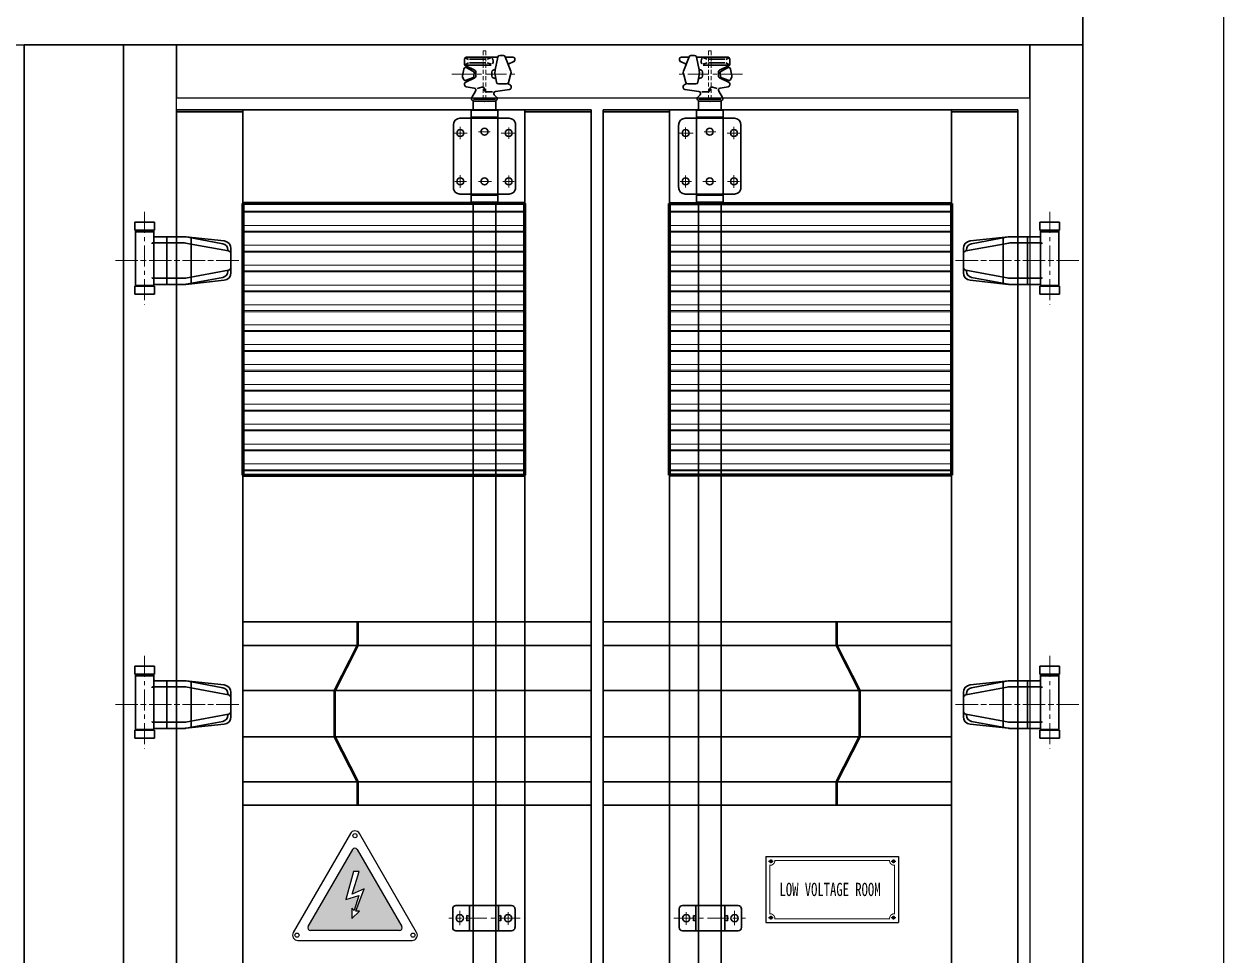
# Model space of a CAD drawing. Header units: millimetres. Extents: x 0 to 87554, y -20854 to 20404.
# Drawn here: x 39516 to 41327, y -4346 to -2939 of the extents above; entities that cross this region are included whole.
import ezdxf

# ---------------------------------------------------------------- set-up
doc = ezdxf.new("R2010")
doc.units = ezdxf.units.MM
for name, pattern in [('CENTER', [50.8, 31.75, -6.35, 6.35, -6.35]), ('G', [2, 1.25, -0.25, 0.25, -0.25]), ('HIDDEN', [9.525, 6.35, -3.175])]:
    doc.linetypes.add(name, pattern=pattern)
doc.layers.get('0').update_dxf_attribs({"lineweight": 15})
for name, color, linetype in [('01', 7, 'Continuous'), ('02___PRT_ALL_AXES', 7, 'Continuous'), ('05', 4, 'G'), ('08', 1, 'Continuous')]:
    doc.layers.add(name, color=color, linetype=linetype)
for name, color, linetype, lineweight in [('AM_0', 7, 'Continuous', 30), ('AM_3', 6, 'HIDDEN', 15), ('AM_7', 4, 'CENTER', 15), ('THICK', 7, 'Continuous', 0), ('主体经', 7, 'Continuous', 60)]:
    doc.layers.add(name, color=color, linetype=linetype, lineweight=lineweight)
doc.styles.add('FSDBHZ', font='TXT.SHX', dxfattribs={"width": 0.707, "bigfont": 'HZFS.SHX'})

# ---------------------------------------------------------------- blocks, each defined once
blk = doc.blocks.new('gt55')
at = {"linetype": 'ByBlock'}
h = blk.add_hatch(color=87, dxfattribs=at)
h.dxf.hatch_style = 1
edge = h.paths.add_edge_path()
edge.add_arc((2348.2, -475.8), 4, 30, 150)
edge.add_line((2344.8, -473.8), (2277.7, -590))
edge.add_arc((2281.1, -592), 4, 150, 270)
edge.add_line((2281.1, -596), (2415.3, -596))
edge.add_arc((2415.3, -592), 4, 270, 30)
edge.add_line((2418.8, -590), (2351.7, -473.8))
h.paths.add_polyline_path([(2354.6, -507.2), (2345.9, -507.2), (2334.6, -549.3), (2354.2, -543.4), (2346.8, -565.7), (2343.4, -562.1), (2343.5, -577.7), (2355.2, -566.8), (2349.6, -566.8), (2361.9, -533.2), (2344, -541.3)], flags=16)
at = {"color": 87, "lineweight": -3}
for p, q in [((2078.7, 740.5), (1998.8, 740.5)), ((1998.8, 740.5), (1998.8, -1781.5)), ((2078.7, -1781.5), (2078.7, 740.5)), ((3366.7, 740.5), (2078.7, 740.5)), ((2078.7, 740.5), (2078.7, 660.5)), ((3446.7, 740.5), (3366.7, 740.5)), ((3366.7, 740.5), (3366.7, -1781.5)), ((3366.7, 660.5), (3366.7, 740.5)), ((3446.7, -1781.5), (3446.7, 740.5)), ((2078.7, 660.5), (3366.7, 660.5))]:
    blk.add_line(p, q, dxfattribs=at)
at = {"color": 87, "linetype": 'Continuous'}
for p, q in [((2178.8, 489.4), (2604.7, 489.4)), ((3248.7, 489.4), (2822.8, 489.4)), ((2178.8, 487.8), (2604.7, 487.8)), ((3248.7, 487.8), (2822.8, 487.8)), ((2604.7, 468.1), (2178.8, 468.1)), ((2178.8, 459.4), (2604.7, 459.4)), ((2178.8, 457.8), (2604.7, 457.8)), ((2822.8, 468.1), (3248.7, 468.1)), ((3248.7, 459.4), (2822.8, 459.4)), ((3248.7, 457.8), (2822.8, 457.8)), ((2604.7, 438.1), (2178.8, 438.1)), ((2822.8, 438.1), (3248.7, 438.1)), ((2178.8, 429.4), (2604.7, 429.4)), ((2178.8, 427.8), (2604.7, 427.8)), ((3248.7, 429.4), (2822.8, 429.4)), ((3248.7, 427.8), (2822.8, 427.8)), ((2604.7, 408.1), (2178.8, 408.1)), ((2178.8, 399.4), (2604.7, 399.4)), ((2822.8, 408.1), (3248.7, 408.1)), ((3248.7, 399.4), (2822.8, 399.4)), ((2178.8, 397.8), (2604.7, 397.8)), ((3248.7, 397.8), (2822.8, 397.8)), ((2604.7, 378.1), (2178.8, 378.1)), ((2178.8, 369.4), (2604.7, 369.4)), ((2178.8, 367.8), (2604.7, 367.8)), ((2822.8, 378.1), (3248.7, 378.1)), ((3248.7, 369.4), (2822.8, 369.4)), ((3248.7, 367.8), (2822.8, 367.8)), ((2604.7, 348.1), (2178.8, 348.1)), ((2822.8, 348.1), (3248.7, 348.1)), ((2178.8, 339.4), (2604.7, 339.4)), ((2178.8, 337.8), (2604.7, 337.8)), ((3248.7, 339.4), (2822.8, 339.4)), ((3248.7, 337.8), (2822.8, 337.8)), ((2604.7, 318.1), (2178.8, 318.1)), ((2178.8, 309.4), (2604.7, 309.4)), ((2822.8, 318.1), (3248.7, 318.1)), ((3248.7, 309.4), (2822.8, 309.4)), ((2178.8, 307.8), (2604.7, 307.8)), ((3248.7, 307.8), (2822.8, 307.8)), ((2604.7, 288.1), (2178.8, 288.1)), ((2178.8, 279.4), (2604.7, 279.4)), ((2178.8, 277.8), (2604.7, 277.8)), ((2822.8, 288.1), (3248.7, 288.1)), ((3248.7, 279.4), (2822.8, 279.4)), ((3248.7, 277.8), (2822.8, 277.8)), ((2604.7, 258.1), (2178.8, 258.1)), ((2822.8, 258.1), (3248.7, 258.1)), ((2178.8, 249.4), (2604.7, 249.4)), ((2178.8, 247.8), (2604.7, 247.8)), ((3248.7, 249.4), (2822.8, 249.4)), ((3248.7, 247.8), (2822.8, 247.8)), ((2604.7, 228.1), (2178.8, 228.1)), ((2178.8, 219.4), (2604.7, 219.4)), ((2178.8, 217.8), (2604.7, 217.8)), ((2822.8, 228.1), (3248.7, 228.1)), ((3248.7, 219.4), (2822.8, 219.4)), ((3248.7, 217.8), (2822.8, 217.8)), ((2604.7, 198.1), (2178.8, 198.1)), ((2178.8, 189.4), (2604.7, 189.4)), ((2178.8, 187.8), (2604.7, 187.8)), ((2822.8, 198.1), (3248.7, 198.1)), ((3248.7, 189.4), (2822.8, 189.4)), ((3248.7, 187.8), (2822.8, 187.8)), ((2604.7, 168.1), (2178.8, 168.1)), ((2822.8, 168.1), (3248.7, 168.1)), ((2178.8, 159.4), (2604.7, 159.4)), ((2178.8, 157.8), (2604.7, 157.8)), ((3248.7, 159.4), (2822.8, 159.4)), ((3248.7, 157.8), (2822.8, 157.8)), ((2604.7, 138.1), (2178.8, 138.1)), ((2178.8, 129.4), (2604.7, 129.4)), ((2178.8, 127.8), (2604.7, 127.8)), ((2822.8, 138.1), (3248.7, 138.1)), ((3248.7, 129.4), (2822.8, 129.4)), ((3248.7, 127.8), (2822.8, 127.8)), ((2604.7, 108.1), (2178.8, 108.1)), ((2178.8, 99.4), (2604.7, 99.4)), ((2178.8, 97.8), (2604.7, 97.8)), ((2822.8, 108.1), (3248.7, 108.1)), ((3248.7, 99.4), (2822.8, 99.4)), ((3248.7, 97.8), (2822.8, 97.8))]:
    blk.add_line(p, q, dxfattribs=at)
at = {"layer": '01', "color": 87}
for p, q in [((2968.5, -484.2), (3168.5, -484.2)), ((2968.5, -484.2), (2968.5, -584.2)), ((3168.5, -484.2), (3168.5, -584.2)), ((2968.5, -584.2), (3168.5, -584.2))]:
    blk.add_line(p, q, dxfattribs=at)
at = {"layer": '01', "color": 87, "const_width": 1.5}
for points in [[(2974.5, -497.7, 0.414214), (2982, -490.2, 0.414214)], [(3155, -490.2, 0.414214), (3162.5, -497.7, 0.414214)], [(2982, -578.2, 0.414214), (2974.5, -570.7, 0.414214)], [(3162.5, -570.7, 0.414214), (3155, -578.2, 0.414214)]]:
    blk.add_lwpolyline(points, format="xyb", dxfattribs=at)
for points in [[(2974.5, -496.9), (2974.5, -571.5)], [(2981.2, -490.2), (3155.7, -490.2)], [(3162.5, -496.9), (3162.5, -571.5)], [(2981.3, -578.2), (3155.6, -578.2)]]:
    blk.add_lwpolyline(points, dxfattribs=at)
at = {"layer": '01', "color": 87, "lineweight": 30}
for centre in [(2976, -491.7), (3161, -491.7), (2976, -576.7), (3161, -576.7)]:
    blk.add_circle(centre, 1.65, dxfattribs=at)
at = {"layer": '02___PRT_ALL_AXES', "color": 87, "linetype": 'Continuous'}
for p, q in [((2341.3, -449.8), (2255.2, -599)), ((2441.3, -599), (2355.2, -449.8)), ((2277.7, -590), (2344.8, -473.8)), ((2351.7, -473.8), (2418.8, -590)), ((2345.9, -507.2), (2334.6, -549.3)), ((2344, -541.3), (2354.6, -507.2)), ((2354.6, -507.2), (2345.9, -507.2)), ((2361.9, -533.2), (2344, -541.3)), ((2349.6, -566.8), (2361.9, -533.2)), ((2334.6, -549.3), (2354.2, -543.4)), ((2354.2, -543.4), (2346.8, -565.7)), ((2346.8, -565.7), (2343.4, -562.1)), ((2343.4, -562.1), (2343.5, -577.7)), ((2343.5, -577.7), (2355.2, -566.8)), ((2355.2, -566.8), (2349.6, -566.8)), ((2415.3, -596), (2281.1, -596)), ((2262.1, -611), (2434.4, -611))]:
    blk.add_line(p, q, dxfattribs=at)
for centre in [(2348.2, -452.9), (2260.7, -603), (2435.7, -603)]:
    blk.add_circle(centre, 3.1, dxfattribs=at)
for centre, radius, start, end in [((2348.2, -453.8), 8, 30, 150), ((2348.2, -475.8), 4, 30, 150), ((2281.1, -592), 4, 150, 270), ((2415.3, -592), 4, 270, 30), ((2262.1, -603), 8, 150, 270), ((2434.4, -603), 8, 270, 30)]:
    blk.add_arc(centre, radius, start, end, dxfattribs=at)
at = {"layer": '05', "color": 87}
for p, q in [((2976, -488.7), (2976, -494.7)), ((3161, -488.7), (3161, -494.7)), ((2979.6, -491.7), (2972.3, -491.7)), ((3164.6, -491.7), (3157.3, -491.7)), ((2979.6, -576.7), (2972.3, -576.7)), ((2976, -573.7), (2976, -579.7)), ((3164.6, -576.7), (3157.3, -576.7)), ((3161, -573.7), (3161, -579.7))]:
    blk.add_line(p, q, dxfattribs=at)
at = {"layer": 'AM_0', "color": 87}
for p, q in [((1848.8, 740.5), (1998.8, 740.5)), ((1848.8, -1781.5), (1848.8, 740.5)), ((1998.8, 740.5), (1998.8, -1781.5)), ((2566.7, 724.5), (2572.2, 724.5)), ((2860.8, 724.5), (2855.3, 724.5)), ((2513.7, 719), (2513.7, 711.4)), ((2519.4, 713.5), (2514.9, 710.7)), ((2529, 702.4), (2515.4, 708.7)), ((2519.6, 718.4), (2515.6, 720.5)), ((2515.8, 710.1), (2553.6, 710.1)), ((2516.2, 721.9), (2563.7, 721.9)), ((2520.9, 718.8), (2545.8, 718.8)), ((2520.9, 713.3), (2545.8, 713.3)), ((2547.5, 718.8), (2553.2, 720.7)), ((2547.7, 713.3), (2554.1, 711.2)), ((2563.7, 722.1), (2559.9, 702.6)), ((2583.6, 700.6), (2574.9, 722.6)), ((2575.2, 721.9), (2586.7, 721.9)), ((2579.3, 711.6), (2587.8, 715.2)), ((2589.7, 718.9), (2589.7, 717.9)), ((2837.8, 718.9), (2837.8, 717.9)), ((2848.2, 711.6), (2839.7, 715.2)), ((2852.3, 721.9), (2840.8, 721.9)), ((2843.9, 700.6), (2852.6, 722.6)), ((2863.8, 722.1), (2867.6, 702.6)), ((2911.3, 721.9), (2863.8, 721.9)), ((2879.8, 713.3), (2873.4, 711.2)), ((2911.7, 710.1), (2873.9, 710.1)), ((2880, 718.8), (2874.3, 720.7)), ((2906.6, 718.8), (2881.7, 718.8)), ((2906.6, 713.3), (2881.7, 713.3)), ((2898.5, 702.4), (2912.1, 708.7)), ((2907.9, 718.4), (2911.9, 720.5)), ((2908.1, 713.5), (2912.6, 710.7)), ((2913.8, 719), (2913.8, 711.4)), ((2512.7, 704), (2510.6, 693.8)), ((2510.7, 692.4), (2512.6, 687.6)), ((2514.5, 686.7), (2525.4, 690.6)), ((2529, 690.7), (2515.4, 684.4)), ((2517.1, 706), (2526.3, 700.9)), ((2527.8, 693.7), (2527.9, 698.4)), ((2530.7, 693.4), (2530.7, 699.6)), ((2554.7, 699.5), (2554.7, 693.6)), ((2556.6, 702.3), (2560.1, 703.8)), ((2560.9, 689), (2556.6, 690.8)), ((2561.8, 684), (2559.8, 695.4)), ((2579.8, 683.7), (2583.7, 697.4)), ((2847.7, 683.7), (2843.8, 697.4)), ((2865.7, 684), (2867.7, 695.4)), ((2866.6, 689), (2870.9, 690.8)), ((2870.9, 702.3), (2867.4, 703.8)), ((2872.8, 699.5), (2872.8, 693.6)), ((2896.8, 693.4), (2896.8, 699.6)), ((2898.5, 690.7), (2912.1, 684.4)), ((2899.7, 693.7), (2899.6, 698.4)), ((2910.4, 706), (2901.2, 700.9)), ((2913, 686.7), (2902.1, 690.6)), ((2914.8, 704), (2916.9, 693.8)), ((2916.8, 692.4), (2914.9, 687.6)), ((2513.7, 681.6), (2513.7, 680.1)), ((2528.2, 675.2), (2516.2, 677.1)), ((2530.3, 670.7), (2524.4, 661.1)), ((2539.9, 676.5), (2532.7, 674.5)), ((2543.7, 673.6), (2543.7, 672.5)), ((2581.6, 673.2), (2560.3, 670.3)), ((2564.7, 681.5), (2576.9, 681.5)), ((2582.3, 680.3), (2579.2, 681.6)), ((2584.2, 677.5), (2584.2, 676.2)), ((2843.3, 677.5), (2843.3, 676.2)), ((2845.2, 680.3), (2848.3, 681.6)), ((2845.9, 673.2), (2867.2, 670.3)), ((2862.8, 681.5), (2850.6, 681.5)), ((2883.8, 673.6), (2883.8, 672.5)), ((2887.6, 676.5), (2894.8, 674.5)), ((2897.2, 670.7), (2903.1, 661.1)), ((2899.3, 675.2), (2911.3, 677.1)), ((2913.8, 681.6), (2913.8, 680.1)), ((2527.7, 655.5), (2525.3, 657)), ((2526.7, 655.5), (2526.7, 642.2)), ((2526.7, 655.5), (2560.7, 655.5)), ((2527, 658.5), (2560.3, 658.5)), ((2546.7, 669.5), (2555.9, 669.5)), ((2562.2, 661.2), (2558.5, 665.3)), ((2561.5, 656.7), (2559.7, 655.5)), ((2560.7, 655.5), (2560.7, 642.2)), ((2865.3, 661.2), (2869, 665.3)), ((2866, 656.7), (2867.8, 655.5)), ((2866.8, 655.5), (2866.8, 642.2)), ((2900.8, 655.5), (2866.8, 655.5)), ((2900.5, 658.5), (2867.2, 658.5)), ((2880.8, 669.5), (2871.6, 669.5)), ((2899.8, 655.5), (2902.2, 657)), ((2900.7, 655.5), (2900.7, 642.2)), ((2078.7, 639.5), (2078.7, 642.5)), ((2078.7, 642.5), (2178.8, 642.5)), ((2178.8, 639.5), (2078.7, 639.5)), ((2078.7, -1679.5), (2078.7, 639.5)), ((2078.7, 639.5), (2178.8, 639.5)), ((2178.8, 642.5), (2178.8, 639.5)), ((2604.7, 642.5), (2178.8, 642.5)), ((2178.8, 642.5), (2178.8, 501.3)), ((2178.8, 639.5), (2178.8, -1679.5)), ((2523.7, 642.2), (2563.7, 642.2)), ((2523.7, 642.2), (2523.7, 631.2)), ((2563.7, 642.2), (2563.7, 631.2)), ((2604.7, 639.5), (2604.7, 642.5)), ((2604.7, 642.5), (2704.7, 642.5)), ((2604.7, 501.3), (2604.7, 642.5)), ((2604.7, 639.5), (2604.7, 642.5)), ((2604.7, 642.5), (2704.7, 642.5)), ((2704.7, 639.5), (2604.7, 639.5)), ((2604.7, -1679.5), (2604.7, 639.5)), ((2604.7, 639.5), (2704.7, 639.5)), ((2704.7, 639.5), (2604.7, 639.5)), ((2704.7, 642.5), (2704.7, 639.5)), ((2704.7, 642.5), (2704.7, 639.5)), ((2704.7, 639.5), (2704.7, -1679.5)), ((2822.8, 642.5), (2722.7, 642.5)), ((2722.7, 642.5), (2722.7, 639.5)), ((2822.8, 642.5), (2722.7, 642.5)), ((2722.7, 642.5), (2722.7, 639.5)), ((2722.7, 639.5), (2822.8, 639.5)), ((2822.8, 639.5), (2722.7, 639.5)), ((2722.7, 639.5), (2722.7, -1679.5)), ((2722.7, 639.5), (2822.8, 639.5)), ((2822.8, 639.5), (2822.8, 642.5)), ((2822.8, 642.5), (3248.7, 642.5)), ((2822.8, 501.3), (2822.8, 642.5)), ((2822.8, 639.5), (2822.8, 642.5)), ((2822.8, -1679.5), (2822.8, 639.5)), ((2903.7, 642.2), (2863.7, 642.2)), ((2863.7, 642.2), (2863.7, 631.2)), ((2903.7, 642.2), (2903.7, 631.2)), ((3348.7, 642.5), (3248.7, 642.5)), ((3248.7, 642.5), (3248.7, 639.5)), ((3248.7, 642.5), (3248.7, 501.3)), ((3248.7, 639.5), (3348.7, 639.5)), ((3348.7, 639.5), (3248.7, 639.5)), ((3248.7, 639.5), (3248.7, -1679.5)), ((3348.7, 639.5), (3348.7, 642.5)), ((3348.7, -1679.5), (3348.7, 639.5)), ((2496.8, 619.7), (2496.8, 525.4)), ((2506.7, 629.7), (2580.7, 629.7)), ((2523.7, 631.2), (2563.7, 631.2)), ((2523.7, 629.7), (2523.7, 515.4)), ((2526.7, 631.2), (2526.7, 629.7)), ((2560.7, 631.2), (2560.7, 629.7)), ((2563.7, 629.7), (2563.7, 515.4)), ((2590.7, 619.7), (2590.7, 525.4)), ((2836.7, 619.7), (2836.7, 525.4)), ((2920.8, 629.7), (2846.8, 629.7)), ((2903.7, 631.2), (2863.7, 631.2)), ((2863.7, 629.7), (2863.7, 515.4)), ((2866.8, 631.2), (2866.8, 629.7)), ((2900.7, 631.2), (2900.7, 629.7)), ((2903.7, 629.7), (2903.7, 515.4)), ((2930.7, 619.7), (2930.7, 525.4)), ((2506.7, 515.4), (2580.7, 515.4)), ((2523.7, 513.9), (2563.7, 513.9)), ((2523.7, 513.9), (2563.7, 513.9)), ((2523.7, 513.9), (2523.7, 502.9)), ((2526.7, 515.4), (2526.7, 513.9)), ((2560.7, 515.4), (2560.7, 513.9)), ((2563.7, 513.9), (2563.7, 502.9)), ((2920.8, 515.4), (2846.8, 515.4)), ((2903.7, 513.9), (2863.7, 513.9)), ((2903.7, 513.9), (2863.7, 513.9)), ((2863.7, 513.9), (2863.7, 502.9)), ((2866.8, 515.4), (2866.8, 513.9)), ((2900.7, 515.4), (2900.7, 513.9)), ((2903.7, 513.9), (2903.7, 502.9)), ((2178.8, 501.3), (2604.7, 501.3)), ((2178.8, 501.3), (2604.7, 501.3)), ((2523.7, 502.9), (2563.7, 502.9)), ((2526.7, 502.9), (2560.7, 502.9)), ((2526.7, -1535.2), (2526.7, 502.9)), ((2560.7, 502.9), (2560.7, -1535.2)), ((3248.7, 501.3), (2822.8, 501.3)), ((3248.7, 501.3), (2822.8, 501.3)), ((2903.7, 502.9), (2863.7, 502.9)), ((2900.7, 502.9), (2866.8, 502.9)), ((2866.8, 502.9), (2866.8, -1535.2)), ((2900.7, -1535.2), (2900.7, 502.9)), ((2015.8, 472.7), (2045.8, 472.7)), ((2015.8, 472.7), (2015.8, 460.7)), ((2045.8, 472.7), (2045.8, 460.7)), ((3411.7, 472.7), (3381.7, 472.7)), ((3381.7, 472.7), (3381.7, 460.7)), ((3411.7, 472.7), (3411.7, 460.7)), ((2015.8, 460.7), (2045.8, 460.7)), ((2015.8, 459.2), (2045.8, 459.2)), ((2015.8, 458.2), (2045.8, 458.2)), ((2016.8, 378.2), (2016.8, 457.2)), ((2044.8, 378.2), (2044.8, 457.2)), ((3411.7, 460.7), (3381.7, 460.7)), ((3411.7, 459.2), (3381.7, 459.2)), ((3411.7, 458.2), (3381.7, 458.2)), ((3382.7, 378.2), (3382.7, 457.2)), ((3410.7, 378.2), (3410.7, 457.2)), ((2043.4, 441.8), (2089.4, 441.8)), ((2044.8, 440.4), (2044.8, 389.6)), ((2046.2, 451), (2090.2, 451)), ((2064.2, 450.5), (2064.2, 379.4)), ((2157.4, 429.5), (2092.7, 441.5)), ((2150.8, 444.7), (2092.9, 450.9)), ((2149, 440.4), (2093.6, 450.7)), ((2101.1, 449.1), (2101.1, 381)), ((3270.1, 429.5), (3334.8, 441.5)), ((3276.7, 444.7), (3334.6, 450.9)), ((3278.5, 440.4), (3333.9, 450.7)), ((3326.4, 449.1), (3326.4, 381)), ((3381.3, 451), (3337.3, 451)), ((3384.1, 441.8), (3338.1, 441.8)), ((3363.3, 450.5), (3363.3, 379.4)), ((3382.7, 440.4), (3382.7, 389.6)), ((2156.5, 431.3), (2156.5, 429.6)), ((2161.1, 433.2), (2161.1, 396.8)), ((3266.4, 433.2), (3266.4, 396.8)), ((3271, 431.3), (3271, 429.6)), ((2157.4, 400.5), (2092.7, 388.5)), ((2156.5, 400.4), (2156.5, 398.7)), ((3270.1, 400.5), (3334.8, 388.5)), ((3271, 400.4), (3271, 398.7)), ((2043.4, 388.2), (2089.4, 388.2)), ((2150.8, 385.3), (2092.9, 379.1)), ((2149, 389.6), (2093.6, 379.3)), ((3276.7, 385.3), (3334.6, 379.1)), ((3278.5, 389.6), (3333.9, 379.3)), ((3384.1, 388.2), (3338.1, 388.2)), ((2015.8, 377.2), (2045.8, 377.2)), ((2015.8, 376.2), (2045.8, 376.2)), ((2015.8, 364.2), (2015.8, 376.2)), ((2015.8, 364.2), (2045.8, 364.2)), ((2045.8, 364.2), (2045.8, 376.2)), ((2046.2, 379), (2090.9, 379)), ((3381.3, 379), (3336.6, 379)), ((3411.7, 377.2), (3381.7, 377.2)), ((3411.7, 376.2), (3381.7, 376.2)), ((3381.7, 364.2), (3381.7, 376.2)), ((3411.7, 364.2), (3381.7, 364.2)), ((3411.7, 364.2), (3411.7, 376.2)), ((2178.8, -130.3), (2704.7, -130.3)), ((2351.5, -165.7), (2351.5, -130.7)), ((2351.5, -130.7), (2353, -130.7)), ((2353, -130.7), (2353, -166.1)), ((3248.7, -130.3), (2722.7, -130.3)), ((3076, -130.7), (3074.5, -130.7)), ((3074.5, -130.7), (3074.5, -166.1)), ((3076, -165.7), (3076, -130.7)), ((2178.8, -165.7), (2704.7, -165.7)), ((2317, -233.7), (2351.5, -165.7)), ((2353, -166.1), (2318.5, -234.1)), ((3248.7, -165.7), (2722.7, -165.7)), ((3074.5, -166.1), (3109, -234.1)), ((3110.5, -233.7), (3076, -165.7)), ((2015.8, -197.3), (2045.8, -197.3)), ((2015.8, -197.3), (2015.8, -209.3)), ((2045.8, -197.3), (2045.8, -209.3)), ((3411.7, -197.3), (3381.7, -197.3)), ((3381.7, -197.3), (3381.7, -209.3)), ((3411.7, -197.3), (3411.7, -209.3)), ((2015.8, -209.3), (2045.8, -209.3)), ((2015.8, -210.8), (2045.8, -210.8)), ((2015.8, -211.8), (2045.8, -211.8)), ((2016.8, -291.8), (2016.8, -212.8)), ((2044.8, -291.8), (2044.8, -212.8)), ((3411.7, -209.3), (3381.7, -209.3)), ((3411.7, -210.8), (3381.7, -210.8)), ((3411.7, -211.8), (3381.7, -211.8)), ((3382.7, -291.8), (3382.7, -212.8)), ((3410.7, -291.8), (3410.7, -212.8)), ((2043.4, -228.2), (2089.4, -228.2)), ((2044.8, -229.6), (2044.8, -280.4)), ((2046.2, -219), (2090.2, -219)), ((2064.2, -219.5), (2064.2, -290.6)), ((2157.4, -240.5), (2092.7, -228.5)), ((2150.8, -225.3), (2092.9, -219.1)), ((2149, -229.6), (2093.6, -219.3)), ((2101.1, -220.9), (2101.1, -289)), ((2178.8, -233.7), (2704.7, -233.7)), ((2317, -303.7), (2317, -233.7)), ((2318.5, -234.1), (2318.5, -303.3)), ((3248.7, -233.7), (2722.7, -233.7)), ((3109, -234.1), (3109, -303.3)), ((3110.5, -303.7), (3110.5, -233.7)), ((3270.1, -240.5), (3334.8, -228.5)), ((3276.7, -225.3), (3334.6, -219.1)), ((3278.5, -229.6), (3333.9, -219.3)), ((3326.4, -220.9), (3326.4, -289)), ((3381.3, -219), (3337.3, -219)), ((3384.1, -228.2), (3338.1, -228.2)), ((3363.3, -219.5), (3363.3, -290.6)), ((3382.7, -229.6), (3382.7, -280.4)), ((2156.5, -238.7), (2156.5, -240.4)), ((2161.1, -236.8), (2161.1, -273.2)), ((3266.4, -236.8), (3266.4, -273.2)), ((3271, -238.7), (3271, -240.4)), ((2157.4, -269.5), (2092.7, -281.5)), ((2156.5, -269.6), (2156.5, -271.3)), ((3270.1, -269.5), (3334.8, -281.5)), ((3271, -269.6), (3271, -271.3)), ((2043.4, -281.8), (2089.4, -281.8)), ((2150.8, -284.7), (2092.9, -290.9)), ((2149, -280.4), (2093.6, -290.7)), ((3276.7, -284.7), (3334.6, -290.9)), ((3278.5, -280.4), (3333.9, -290.7)), ((3384.1, -281.8), (3338.1, -281.8)), ((2015.8, -292.8), (2045.8, -292.8)), ((2015.8, -293.8), (2045.8, -293.8)), ((2015.8, -305.8), (2015.8, -293.8)), ((2015.8, -305.8), (2045.8, -305.8)), ((2045.8, -305.8), (2045.8, -293.8)), ((2046.2, -291), (2090.9, -291)), ((2178.8, -303.7), (2704.7, -303.7)), ((2351.5, -371.7), (2317, -303.7)), ((2318.5, -303.3), (2353, -371.3)), ((3248.7, -303.7), (2722.7, -303.7)), ((3109, -303.3), (3074.5, -371.3)), ((3076, -371.7), (3110.5, -303.7)), ((3381.3, -291), (3336.6, -291)), ((3411.7, -292.8), (3381.7, -292.8)), ((3411.7, -293.8), (3381.7, -293.8)), ((3381.7, -305.8), (3381.7, -293.8)), ((3411.7, -305.8), (3381.7, -305.8)), ((3411.7, -305.8), (3411.7, -293.8)), ((2178.8, -371.7), (2704.7, -371.7)), ((2351.5, -406.7), (2351.5, -371.7)), ((2353, -371.3), (2353, -406.7)), ((3248.7, -371.7), (2722.7, -371.7)), ((3074.5, -371.3), (3074.5, -406.7)), ((3076, -406.7), (3076, -371.7)), ((2178.8, -406.7), (2704.7, -406.7)), ((3248.7, -406.7), (2722.7, -406.7)), ((2584.7, -558.5), (2500.7, -558.5)), ((2520.9, -558.5), (2520.9, -596.5)), ((2564.6, -558.5), (2564.6, -596.5)), ((2842.7, -558.5), (2926.7, -558.5)), ((2862.9, -558.5), (2862.9, -596.5)), ((2906.6, -558.5), (2906.6, -596.5)), ((2495.7, -563.5), (2495.7, -591.5)), ((2516.9, -573.5), (2516.9, -581.5)), ((2520.9, -574.6), (2516.9, -573.5)), ((2568.6, -573.5), (2564.6, -574.6)), ((2568.6, -573.5), (2568.6, -581.5)), ((2589.8, -563.5), (2589.8, -591.5)), ((2837.7, -563.5), (2837.7, -591.5)), ((2858.9, -573.5), (2858.9, -581.5)), ((2858.9, -573.5), (2862.9, -574.6)), ((2906.6, -574.6), (2910.6, -573.5)), ((2910.6, -573.5), (2910.6, -581.5)), ((2931.7, -563.5), (2931.7, -591.5)), ((2584.7, -596.5), (2500.7, -596.5)), ((2520.9, -580.4), (2516.9, -581.5)), ((2568.6, -581.5), (2564.6, -580.4)), ((2842.7, -596.5), (2926.7, -596.5)), ((2858.9, -581.5), (2862.9, -580.4)), ((2906.6, -580.4), (2910.6, -581.5))]:
    blk.add_line(p, q, dxfattribs=at)
for centre, radius in [((2507.2, 607.4), 5.25), ((2543.7, 609.4), 5.25), ((2580.3, 607.4), 5.25), ((2847.2, 607.4), 5.25), ((2883.7, 609.4), 5.25), ((2920.2, 607.4), 5.25), ((2507.2, 534.4), 5.25), ((2543.7, 534.4), 5.25), ((2580.3, 534.4), 5.25), ((2847.2, 534.4), 5.25), ((2883.7, 534.4), 5.25), ((2920.2, 534.4), 5.25), ((2506.3, -577.5), 5.5), ((2579.3, -577.5), 5.5), ((2848.2, -577.5), 5.5), ((2921.2, -577.5), 5.5)]:
    blk.add_circle(centre, radius, dxfattribs=at)
for centre, radius, start, end in [((2566.7, 721.5), 3, 90.0001, 168.9065), ((2572.2, 721.5), 3, 21.4129, 90.0001), ((2855.3, 721.5), 3, 89.9999, 158.5871), ((2860.8, 721.5), 3, 11.0935, 89.9999), ((2515.6, 703.4), 3, 61.6069, 168.4494), ((2516.7, 719), 3, 98.9726, 180.0002), ((2516.7, 711.4), 3, 180.0001, 244.7988), ((2550.2, 715.8), 6.8, 325.6578, 42.1355), ((2586.7, 718.9), 3, 0, 90.0001), ((2586.7, 717.9), 3, 292.3635, 0), ((2840.8, 718.9), 3, 89.9999, 180), ((2840.8, 717.9), 3, 180, 247.6365), ((2877.3, 715.8), 6.8, 137.8645, 214.3422), ((2911.9, 703.4), 3, 11.5506, 118.3931), ((2910.8, 719), 3, 359.9998, 81.0274), ((2910.8, 711.4), 3, 295.2012, 359.9999), ((2513, 693.3), 2.5, 168.449, 201.2823), ((2524.5, 693.8), 3.3, 285.5192, 357.767), ((2524.9, 698.3), 3, 3.633, 61.6069), ((2527.7, 699.6), 3, 0, 64.7988), ((2527.7, 693.4), 3, 295.201, 0), ((2557.7, 699.5), 3, 112.3639, 180.0002), ((2557.7, 693.6), 3, 180.0001, 247.8644), ((2579.5, 698.8), 20, 168.9064, 189.7274), ((2578.9, 698.8), 5, 344.0545, 21.4131), ((2848.6, 698.8), 5, 158.5869, 195.9455), ((2848, 698.8), 20, 350.2726, 11.0936), ((2869.8, 699.5), 3, 359.9998, 67.6361), ((2869.8, 693.6), 3, 292.1356, 359.9999), ((2899.8, 699.6), 3, 115.2012, 180), ((2899.8, 693.4), 3, 180, 244.799), ((2902.6, 698.3), 3, 118.3931, 176.367), ((2903, 693.8), 3.3, 182.233, 254.4808), ((2914.5, 693.3), 2.5, 338.7177, 11.551), ((2514, 688.2), 1.5, 201.2823, 289.6546), ((2516.7, 681.6), 3, 115.2013, 180.0002), ((2516.7, 680.1), 3, 180.0001, 261.0275), ((2527.8, 672.3), 3, 328.1136, 81.0274), ((2540.7, 673.6), 3, 0, 105.2552), ((2546.7, 672.5), 3, 180.0001, 269.9999), ((2560.7, 667.3), 3, 97.7219, 222.1418), ((2564.7, 684.5), 3, 189.7276, 269.9999), ((2576.9, 684.5), 3, 269.9999, 344.0544), ((2581.2, 676.2), 3, 277.7217, 0), ((2581.2, 677.5), 3, 0, 67.8647), ((2846.3, 677.5), 3, 112.1353, 180), ((2846.3, 676.2), 3, 180, 262.2783), ((2850.6, 684.5), 3, 195.9456, 270.0001), ((2862.8, 684.5), 3, 270.0001, 350.2724), ((2866.8, 667.3), 3, 317.8582, 82.2781), ((2880.8, 672.5), 3, 270.0001, 359.9999), ((2886.8, 673.6), 3, 74.7448, 180), ((2899.7, 672.3), 3, 98.9726, 211.8864), ((2910.8, 680.1), 3, 278.9725, 359.9999), ((2910.8, 681.6), 3, 359.9998, 64.7987), ((2913.5, 688.2), 1.5, 250.3454, 338.7177), ((2526.9, 659.5), 3, 148.1137, 238.8013), ((2560, 659.2), 3, 301.1988, 42.1417), ((2867.5, 659.2), 3, 137.8583, 238.8012), ((2900.6, 659.5), 3, 301.1987, 31.8863), ((2506.7, 619.7), 10, 90.0001, 179.9999), ((2580.7, 619.7), 10, 0, 90.0002), ((2846.8, 619.7), 10, 89.9998, 180), ((2920.8, 619.7), 10, 0.0001, 89.9999), ((2506.7, 525.4), 10, 179.9998, 270), ((2580.7, 525.4), 10, 269.9999, 0), ((2846.8, 525.4), 10, 180, 270.0001), ((2920.8, 525.4), 10, 270, 0.0002), ((2017.8, 457.2), 1, 90, 180), ((2043.8, 457.2), 1, 0, 90), ((3383.7, 457.2), 1, 90, 180), ((3409.7, 457.2), 1, 0, 90), ((2043.4, 440.4), 1.38, 90, 180), ((2046.2, 452.4), 1.38, 180, 270), ((2046.2, 440.4), 1.38, 90, 180), ((2089.4, 423.3), 18.5, 79.4792, 90), ((2090.2, 432.5), 18.5, 79.4792, 90), ((2090.9, 432.5), 18.5, 83.9115, 90), ((2147.3, 431.3), 9.23, 0, 79.4792), ((2149.6, 433.2), 11.5, 0, 83.9115), ((3277.9, 433.2), 11.5, 96.0885, 180), ((3280.2, 431.3), 9.23, 100.5208, 180), ((3337.3, 432.5), 18.5, 90, 100.5208), ((3336.6, 432.5), 18.5, 90, 96.0885), ((3338.1, 423.3), 18.5, 90, 100.5208), ((3381.3, 452.4), 1.38, 270, 0), ((3381.3, 440.4), 1.38, 0, 90), ((3384.1, 440.4), 1.38, 0, 90), ((2156.5, 424.9), 4.62, 0, 79.4792), ((3271, 424.9), 4.62, 100.5208, 180), ((2147.3, 398.7), 9.23, 280.5208, 0), ((2156.5, 405.1), 4.62, 280.5208, 0), ((3271, 405.1), 4.62, 180, 259.4792), ((3280.2, 398.7), 9.23, 180, 259.4792), ((2043.4, 389.6), 1.38, 180, 270), ((2046.2, 389.6), 1.38, 180, 270), ((2089.4, 406.7), 18.5, 270, 280.5208), ((2149.6, 396.8), 11.5, 276.0885, 0), ((3277.9, 396.8), 11.5, 180, 263.9115), ((3338.1, 406.7), 18.5, 259.4792, 270), ((3381.3, 389.6), 1.38, 270, 0), ((3384.1, 389.6), 1.38, 270, 0), ((2017.8, 378.2), 1, 180, 270), ((2043.8, 378.2), 1, 270, 0), ((2046.2, 377.6), 1.38, 90, 180), ((2090.2, 397.5), 18.5, 270, 280.5208), ((2090.9, 397.5), 18.5, 270, 276.0885), ((3337.3, 397.5), 18.5, 259.4792, 270), ((3336.6, 397.5), 18.5, 263.9115, 270), ((3381.3, 377.6), 1.38, 0, 90), ((3383.7, 378.2), 1, 180, 270), ((3409.7, 378.2), 1, 270, 0), ((2017.8, -212.8), 1, 90, 180), ((2043.8, -212.8), 1, 0, 90), ((3383.7, -212.8), 1, 90, 180), ((3409.7, -212.8), 1, 0, 90), ((2043.4, -229.6), 1.38, 90, 180), ((2046.2, -217.6), 1.38, 180, 270), ((2046.2, -229.6), 1.38, 90, 180), ((2089.4, -246.7), 18.5, 79.4792, 90), ((2090.2, -237.5), 18.5, 79.4792, 90), ((2090.9, -237.5), 18.5, 83.9115, 90), ((2147.3, -238.7), 9.23, 0, 79.4792), ((2149.6, -236.8), 11.5, 0, 83.9115), ((3277.9, -236.8), 11.5, 96.0885, 180), ((3280.2, -238.7), 9.23, 100.5208, 180), ((3337.3, -237.5), 18.5, 90, 100.5208), ((3336.6, -237.5), 18.5, 90, 96.0885), ((3338.1, -246.7), 18.5, 90, 100.5208), ((3381.3, -217.6), 1.38, 270, 0), ((3381.3, -229.6), 1.38, 0, 90), ((3384.1, -229.6), 1.38, 0, 90), ((2156.5, -245.1), 4.62, 0, 79.4792), ((3271, -245.1), 4.62, 100.5208, 180), ((2147.3, -271.3), 9.23, 280.5208, 0), ((2156.5, -264.9), 4.62, 280.5208, 0), ((3271, -264.9), 4.62, 180, 259.4792), ((3280.2, -271.3), 9.23, 180, 259.4792), ((2043.4, -280.4), 1.38, 180, 270), ((2046.2, -280.4), 1.38, 180, 270), ((2089.4, -263.3), 18.5, 270, 280.5208), ((2149.6, -273.2), 11.5, 276.0885, 0), ((3277.9, -273.2), 11.5, 180, 263.9115), ((3338.1, -263.3), 18.5, 259.4792, 270), ((3381.3, -280.4), 1.38, 270, 0), ((3384.1, -280.4), 1.38, 270, 0), ((2017.8, -291.8), 1, 180, 270), ((2043.8, -291.8), 1, 270, 0), ((2046.2, -292.4), 1.38, 90, 180), ((2090.2, -272.5), 18.5, 270, 280.5208), ((2090.9, -272.5), 18.5, 270, 276.0885), ((3337.3, -272.5), 18.5, 259.4792, 270), ((3336.6, -272.5), 18.5, 263.9115, 270), ((3381.3, -292.4), 1.38, 0, 90), ((3383.7, -291.8), 1, 180, 270), ((3409.7, -291.8), 1, 270, 0), ((2500.7, -563.5), 5, 89.9999, 180), ((2584.7, -563.5), 5, 359.9999, 89.9999), ((2842.7, -563.5), 5, 90.0001, 180.0001), ((2926.7, -563.5), 5, 0, 90.0001), ((2500.7, -591.5), 5, 180, 270.0001), ((2584.7, -591.5), 5, 270.0001, 359.9999), ((2842.7, -591.5), 5, 180.0001, 269.9999), ((2926.7, -591.5), 5, 269.9999, 0)]:
    blk.add_arc(centre, radius, start, end, dxfattribs=at)
for p in [(2543.7, 655.5), (2883.8, 655.5), (2560.7, 502.9), (2866.8, 502.9)]:
    blk.add_point(p, dxfattribs=at)
at = {"layer": 'AM_3', "color": 87}
for p, q in [((2541.7, 731.5), (2545.7, 731.5)), ((2541.7, 731.5), (2541.7, 656.8)), ((2545.7, 731.5), (2545.7, 656.4)), ((2885.7, 731.5), (2881.7, 731.5)), ((2881.7, 731.5), (2881.7, 656.4)), ((2885.7, 731.5), (2885.7, 656.8))]:
    blk.add_line(p, q, dxfattribs=at)
at = {"layer": 'AM_7', "color": 87}
for p, q in [((2494.5, 696.5), (2592.3, 696.5)), ((2933, 696.5), (2835.2, 696.5)), ((2507.2, 616.7), (2507.2, 598.3)), ((2580.3, 616), (2580.3, 598.7)), ((2847.2, 616), (2847.2, 598.7)), ((2920.2, 616.7), (2920.2, 598.3)), ((2498.5, 607.4), (2517.8, 607.4)), ((2534.8, 609.4), (2552.4, 609.4)), ((2568.7, 607.4), (2590.7, 607.4)), ((2858.8, 607.4), (2836.7, 607.4)), ((2892.7, 609.4), (2875.1, 609.4)), ((2929, 607.4), (2909.7, 607.4)), ((2507.2, 544), (2507.2, 524.7)), ((2580.3, 543.4), (2580.3, 525.4)), ((2847.2, 543.4), (2847.2, 525.4)), ((2920.2, 544), (2920.2, 524.7)), ((2499.1, 534.4), (2516.8, 534.4)), ((2534.8, 534.4), (2554.4, 534.4)), ((2571.4, 534.4), (2588.7, 534.4)), ((2856.1, 534.4), (2838.8, 534.4)), ((2892.7, 534.4), (2873.1, 534.4)), ((2928.4, 534.4), (2910.7, 534.4)), ((2030.8, 488.6), (2030.8, 348.4)), ((3396.7, 488.6), (3396.7, 348.4)), ((1986.6, 415), (2176, 415)), ((1988.9, 415), (2178.3, 415)), ((3438.6, 415), (3249.2, 415)), ((3440.9, 415), (3251.5, 415)), ((2030.8, -181.4), (2030.8, -321.6)), ((3396.7, -181.4), (3396.7, -321.6)), ((1986.6, -255), (2176, -255)), ((1988.9, -255), (2178.3, -255)), ((3438.6, -255), (3249.2, -255)), ((3440.9, -255), (3251.5, -255)), ((2597.8, -577.5), (2489.7, -577.5)), ((2506.3, -566.3), (2506.3, -588)), ((2579.3, -568.5), (2579.3, -587.5)), ((2829.7, -577.5), (2937.7, -577.5)), ((2848.2, -568.5), (2848.2, -587.5)), ((2921.2, -566.3), (2921.2, -588))]:
    blk.add_line(p, q, dxfattribs=at)
at = {"layer": 'THICK', "color": 87, "lineweight": -3}
for p, q in [((3446.7, 740.5), (3446.7, 803.5)), ((3446.7, 803.5), (3446.7, -1856.5)), ((3659.7, -1856.5), (3659.7, 803.5)), ((-2240.3, 740.5), (3446.7, 740.5))]:
    blk.add_line(p, q, dxfattribs=at)
at = {"layer": '主体经', "color": 87}
for p, q in [((2604.7, 501.3), (2178.8, 501.3)), ((2178.8, 501.3), (2178.8, 91.3)), ((2604.7, 91.3), (2604.7, 501.3)), ((2822.8, 91.3), (2822.8, 501.3)), ((2822.8, 501.3), (3248.7, 501.3)), ((3248.7, 501.3), (3248.7, 91.3)), ((2178.8, 91.3), (2604.7, 91.3)), ((3248.7, 91.3), (2822.8, 91.3))]:
    blk.add_line(p, q, dxfattribs=at)
at = {"layer": '08', "color": 87, "insert": (2989, -534.2), "char_height": 20, "attachment_point": 4, "style": 'FSDBHZ'}
blk.add_mtext('{\\fSimHei|b0|i0|c134|p49;\\W0.7;LOW VOLTAGE ROOM}', dxfattribs=at)

msp = doc.modelspace()

# ---------------------------------------------------------------- block references
at = {"lineweight": -3}
msp.add_blockref('gt55', (37667.071, -3711.057, 19235.731), dxfattribs=at)

doc.saveas('drawing.dxf')
